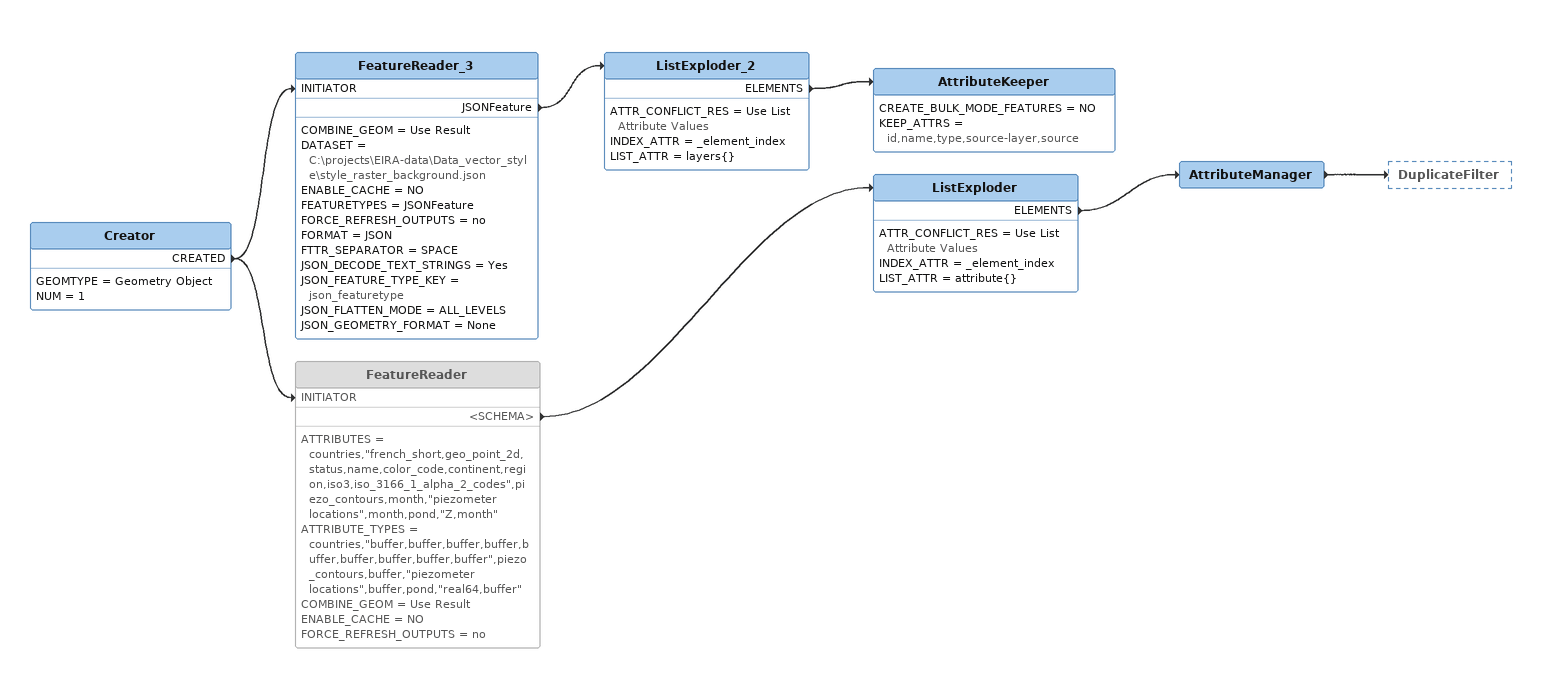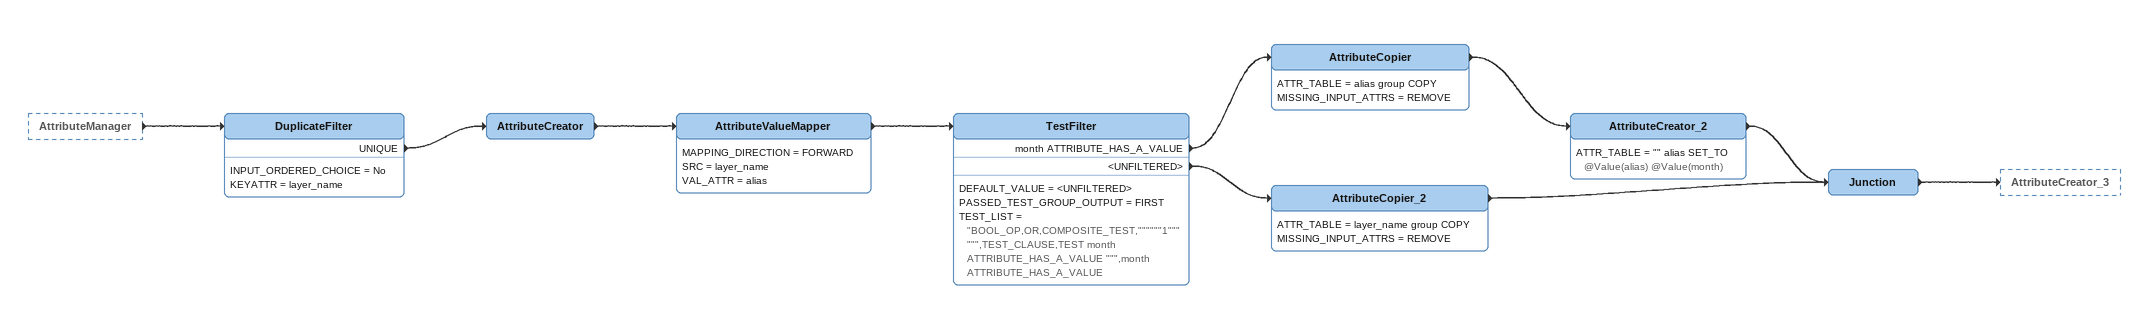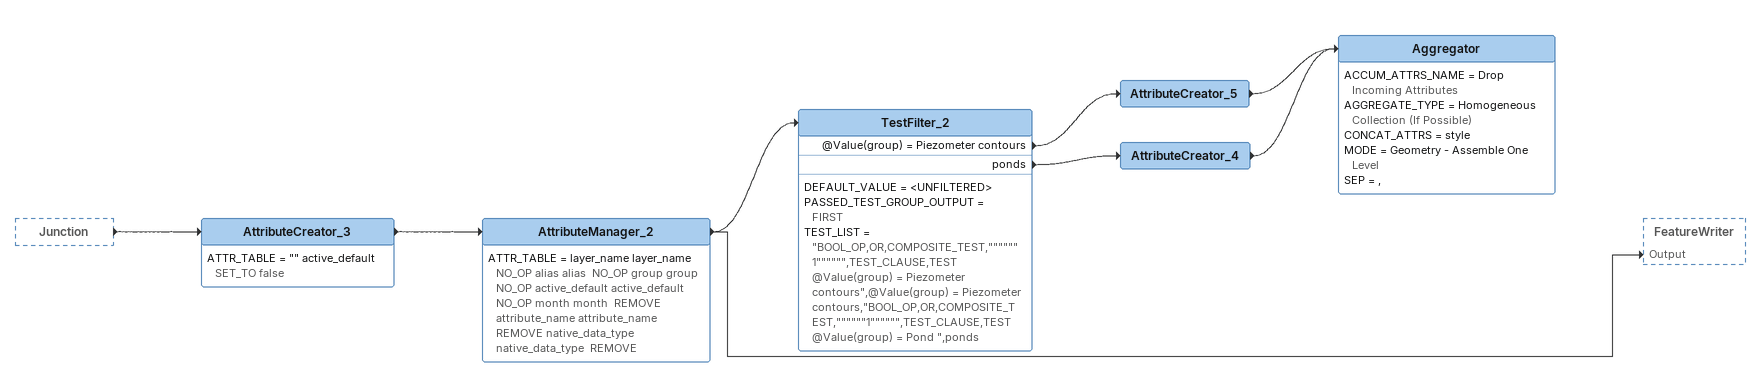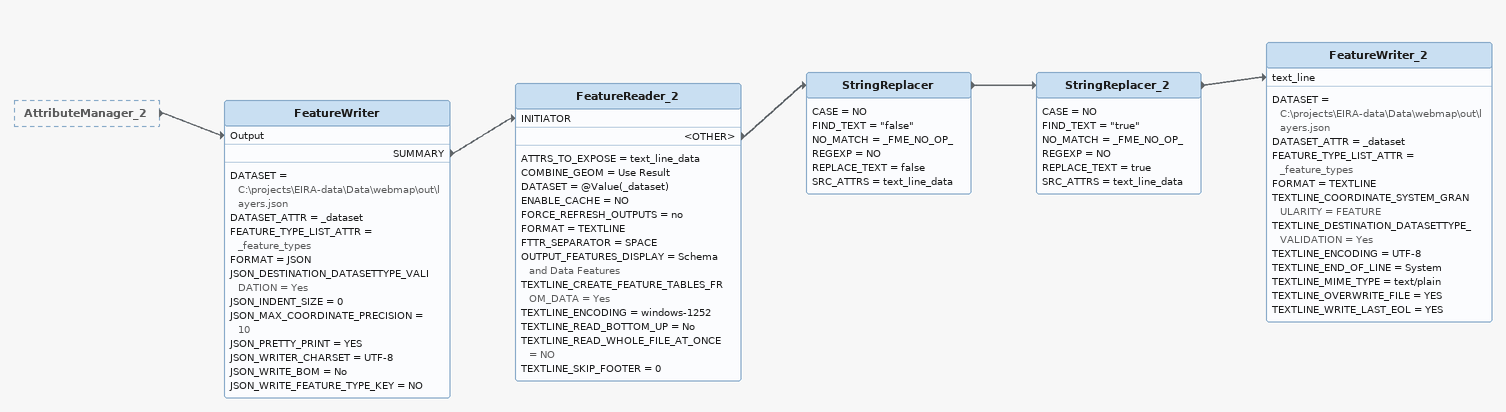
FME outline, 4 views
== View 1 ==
Creator
    GEOMTYPE = Geometry Object
    NUM = 1
    CREATED -> FeatureReader [INITIATOR]
    CREATED -> FeatureReader_3 [INITIATOR]
FeatureReader_3
    COMBINE_GEOM = Use Result
    DATASET = C:\projects\EIRA-data\Data_vector_style\style_raster_background.json
    ENABLE_CACHE = NO
    FEATURETYPES = JSONFeature
    FORCE_REFRESH_OUTPUTS = no
    FORMAT = JSON
    FTTR_SEPARATOR = SPACE
    JSON_DECODE_TEXT_STRINGS = Yes
    JSON_FEATURE_TYPE_KEY = json_featuretype
    JSON_FLATTEN_MODE = ALL_LEVELS
    JSON_GEOMETRY_FORMAT = None
    JSONFeature -> ListExploder_2
ListExploder_2
    ATTR_CONFLICT_RES = Use List Attribute Values
    INDEX_ATTR = _element_index
    LIST_ATTR = layers{}
    ELEMENTS -> AttributeKeeper
AttributeKeeper
    CREATE_BULK_MODE_FEATURES = NO
    KEEP_ATTRS = id,name,type,source-layer,source
FeatureReader [off]
    ATTRIBUTES = countries,"french_short,geo_point_2d,status,name,color_code,continent,region,iso3,iso_3166_1_alpha_2_codes",piezo_contours,month,"piezometer locations",month,pond,"Z,month"
    ATTRIBUTE_TYPES = countries,"buffer,buffer,buffer,buffer,buffer,buffer,buffer,buffer,buffer",piezo_contours,buffer,"piezometer locations",buffer,pond,"real64,buffer"
    COMBINE_GEOM = Use Result
    ENABLE_CACHE = NO
    FORCE_REFRESH_OUTPUTS = no
    <SCHEMA> -> ListExploder
ListExploder
    ATTR_CONFLICT_RES = Use List Attribute Values
    INDEX_ATTR = _element_index
    LIST_ATTR = attribute{}
    ELEMENTS -> AttributeManager
AttributeManager
    -> DuplicateFilter

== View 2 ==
AttributeManager [outside]
    -> DuplicateFilter
DuplicateFilter
    INPUT_ORDERED_CHOICE = No
    KEYATTR = layer_name
    UNIQUE -> AttributeCreator
AttributeCreator
    -> AttributeValueMapper
AttributeValueMapper
    MAPPING_DIRECTION = FORWARD
    SRC = layer_name
    VAL_ATTR = alias
    -> TestFilter
TestFilter
    DEFAULT_VALUE = <UNFILTERED>
    PASSED_TEST_GROUP_OUTPUT = FIRST
    TEST_LIST = "BOOL_OP,OR,COMPOSITE_TEST,""""""1"""""",TEST_CLAUSE,TEST month ATTRIBUTE_HAS_A_VALUE """,month ATTRIBUTE_HAS_A_VALUE
    month ATTRIBUTE_HAS_A_VALUE -> AttributeCopier
    <UNFILTERED> -> AttributeCopier_2
AttributeCopier
    ATTR_TABLE = alias group COPY
    MISSING_INPUT_ATTRS = REMOVE
    -> AttributeCreator_2
AttributeCreator_2
    ATTR_TABLE = "" alias SET_TO @Value(alias) @Value(month)
    -> Junction
AttributeCopier_2
    ATTR_TABLE = layer_name group COPY
    MISSING_INPUT_ATTRS = REMOVE
    -> Junction
Junction
    -> AttributeCreator_3

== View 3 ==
Junction [outside]
    -> AttributeCreator_3
AttributeCreator_3
    ATTR_TABLE = "" active_default SET_TO false
    -> AttributeManager_2
AttributeManager_2
    ATTR_TABLE = layer_name layer_name  NO_OP alias alias  NO_OP group group  NO_OP active_default active_default  NO_OP month month  REMOVE attribute_name attribute_name  REMOVE native_data_type native_data_type  REMOVE
    -> FeatureWriter [Output]
    -> TestFilter_2
TestFilter_2
    DEFAULT_VALUE = <UNFILTERED>
    PASSED_TEST_GROUP_OUTPUT = FIRST
    TEST_LIST = "BOOL_OP,OR,COMPOSITE_TEST,""""""1"""""",TEST_CLAUSE,TEST @Value(group) = Piezometer contours",@Value(group) = Piezometer contours,"BOOL_OP,OR,COMPOSITE_TEST,""""""1"""""",TEST_CLAUSE,TEST @Value(group) = Pond ",ponds
    @Value(group) = Piezometer contours -> AttributeCreator_5
    ponds -> AttributeCreator_4
AttributeCreator_5
    -> Aggregator
AttributeCreator_4
    -> Aggregator
Aggregator
    ACCUM_ATTRS_NAME = Drop Incoming Attributes
    AGGREGATE_TYPE = Homogeneous Collection (If Possible)
    CONCAT_ATTRS = style
    MODE = Geometry - Assemble One Level
    SEP = ,

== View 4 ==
AttributeManager_2 [outside]
    -> FeatureWriter [Output]
FeatureWriter
    DATASET = C:\projects\EIRA-data\Data\webmap\out\layers.json
    DATASET_ATTR = _dataset
    FEATURE_TYPE_LIST_ATTR = _feature_types
    FORMAT = JSON
    JSON_DESTINATION_DATASETTYPE_VALIDATION = Yes
    JSON_INDENT_SIZE = 0
    JSON_MAX_COORDINATE_PRECISION = 10
    JSON_PRETTY_PRINT = YES
    JSON_WRITER_CHARSET = UTF-8
    JSON_WRITE_BOM = No
    JSON_WRITE_FEATURE_TYPE_KEY = NO
    SUMMARY -> FeatureReader_2 [INITIATOR]
FeatureReader_2
    ATTRS_TO_EXPOSE = text_line_data
    COMBINE_GEOM = Use Result
    DATASET = @Value(_dataset)
    ENABLE_CACHE = NO
    FORCE_REFRESH_OUTPUTS = no
    FORMAT = TEXTLINE
    FTTR_SEPARATOR = SPACE
    OUTPUT_FEATURES_DISPLAY = Schema and Data Features
    TEXTLINE_CREATE_FEATURE_TABLES_FROM_DATA = Yes
    TEXTLINE_ENCODING = windows-1252
    TEXTLINE_READ_BOTTOM_UP = No
    TEXTLINE_READ_WHOLE_FILE_AT_ONCE = NO
    TEXTLINE_SKIP_FOOTER = 0
    <OTHER> -> StringReplacer
StringReplacer
    CASE = NO
    FIND_TEXT = "false"
    NO_MATCH = _FME_NO_OP_
    REGEXP = NO
    REPLACE_TEXT = false
    SRC_ATTRS = text_line_data
    -> StringReplacer_2
StringReplacer_2
    CASE = NO
    FIND_TEXT = "true"
    NO_MATCH = _FME_NO_OP_
    REGEXP = NO
    REPLACE_TEXT = true
    SRC_ATTRS = text_line_data
    -> FeatureWriter_2 [text_line]
FeatureWriter_2
    DATASET = C:\projects\EIRA-data\Data\webmap\out\layers.json
    DATASET_ATTR = _dataset
    FEATURE_TYPE_LIST_ATTR = _feature_types
    FORMAT = TEXTLINE
    TEXTLINE_COORDINATE_SYSTEM_GRANULARITY = FEATURE
    TEXTLINE_DESTINATION_DATASETTYPE_VALIDATION = Yes
    TEXTLINE_ENCODING = UTF-8
    TEXTLINE_END_OF_LINE = System
    TEXTLINE_MIME_TYPE = text/plain
    TEXTLINE_OVERWRITE_FILE = YES
    TEXTLINE_WRITE_LAST_EOL = YES
